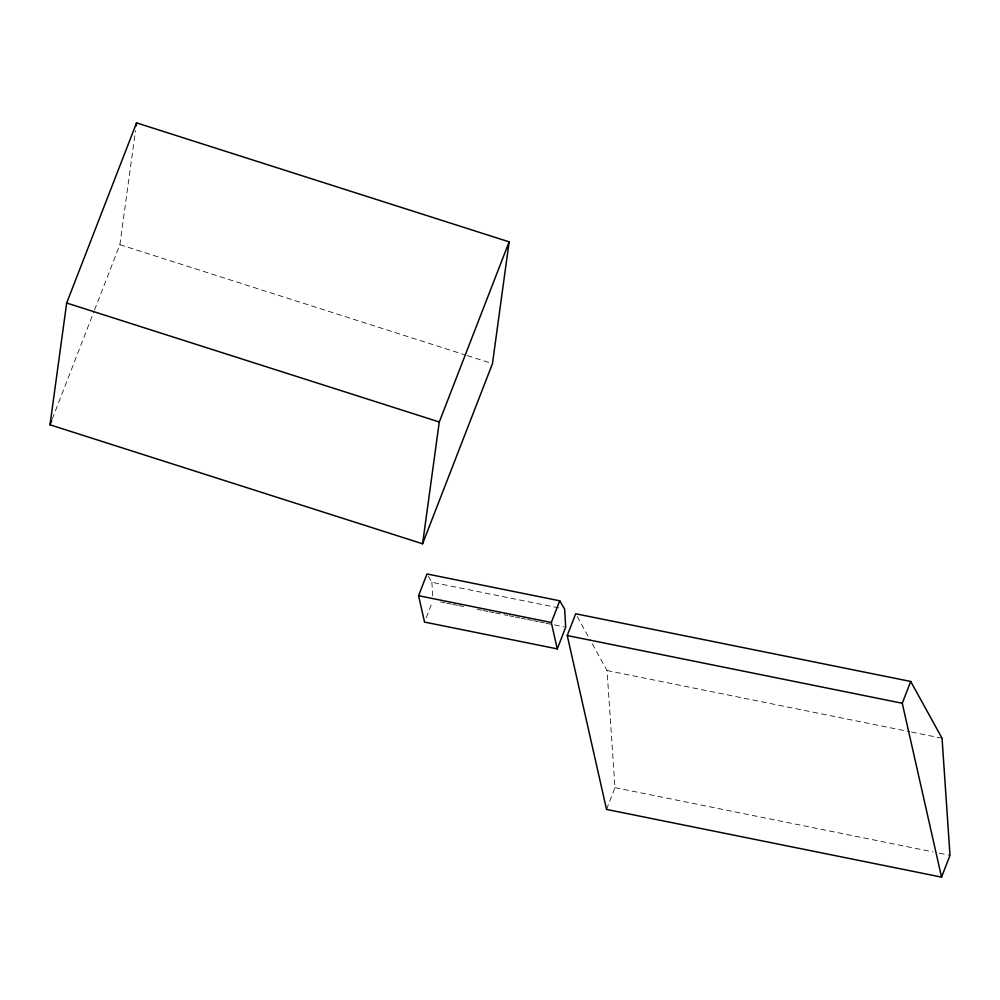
<?xml version="1.0" encoding="UTF-8"?>
<svg xmlns="http://www.w3.org/2000/svg" width="1000" height="1000" viewBox="0 0 1000 1000"><rect width="100%" height="100%" fill="white"/><g stroke="black" fill="none" stroke-linecap="round" stroke-linejoin="round"><path stroke-width="0.75" stroke-dasharray="5 3.75" d="M94.513 310.05L119.875 244.675L135.5 130.588M52.25 419L93.95 311.5M426.225 617.737L432.4 601.812M606.538 809.425L614.987 787.638L607.038 670.537L589.875 639.45M428.4 576.35L431.887 582.263L561.562 608.462M440.588 601.912L445.163 602.837M446.688 603.138L451.275 604.062M452.8 604.375L457.375 605.3M458.9 605.612L463.475 606.538M477.212 609.312L481.788 610.237M483.312 610.538L487.887 611.462M489.412 611.775L493.988 612.7M495.513 613.013L507.725 615.475M509.25 615.788L513.825 616.712M515.35 617.013L519.925 617.938M521.45 618.25L526.025 619.175M527.55 619.487L532.125 620.413M533.65 620.712L538.237 621.638M539.763 621.95L544.338 622.875M545.862 623.188L564.175 626.888M607.038 670.537L909.925 731.75M911.462 732.062L942.05 738.238M614.987 787.638L933.175 851.938M939.287 853.175L950 855.337M119.875 244.675L465.75 355.112M467.225 355.588L492.463 363.65M577.188 616.475L589.125 638.1M431.887 582.263L432.7 595.837"/><path stroke-width="1.5" d="M50 424.812L66.675 303.012L136.55 122.875L509.137 241.85L492.463 363.65L422.587 543.787L50 424.812L51.688 420.45M136.125 125.962L136.55 122.875M422.587 543.787L439.275 421.987L509.137 241.85M418.575 595.688L427 573.975L559.725 600.8L564.625 609.075L565.7 627.188L557.275 648.9L424.538 622.075L418.575 595.688L551.312 622.513L557.275 648.9M551.312 622.513L559.725 600.8M567.25 635.55L575.688 613.763L910.713 681.462L942.05 738.238L950 855.337L941.55 877.125L606.538 809.425L567.25 635.55L902.262 703.25L941.55 877.125M902.262 703.25L910.713 681.462M66.675 303.012L439.275 421.987"/></g></svg>
